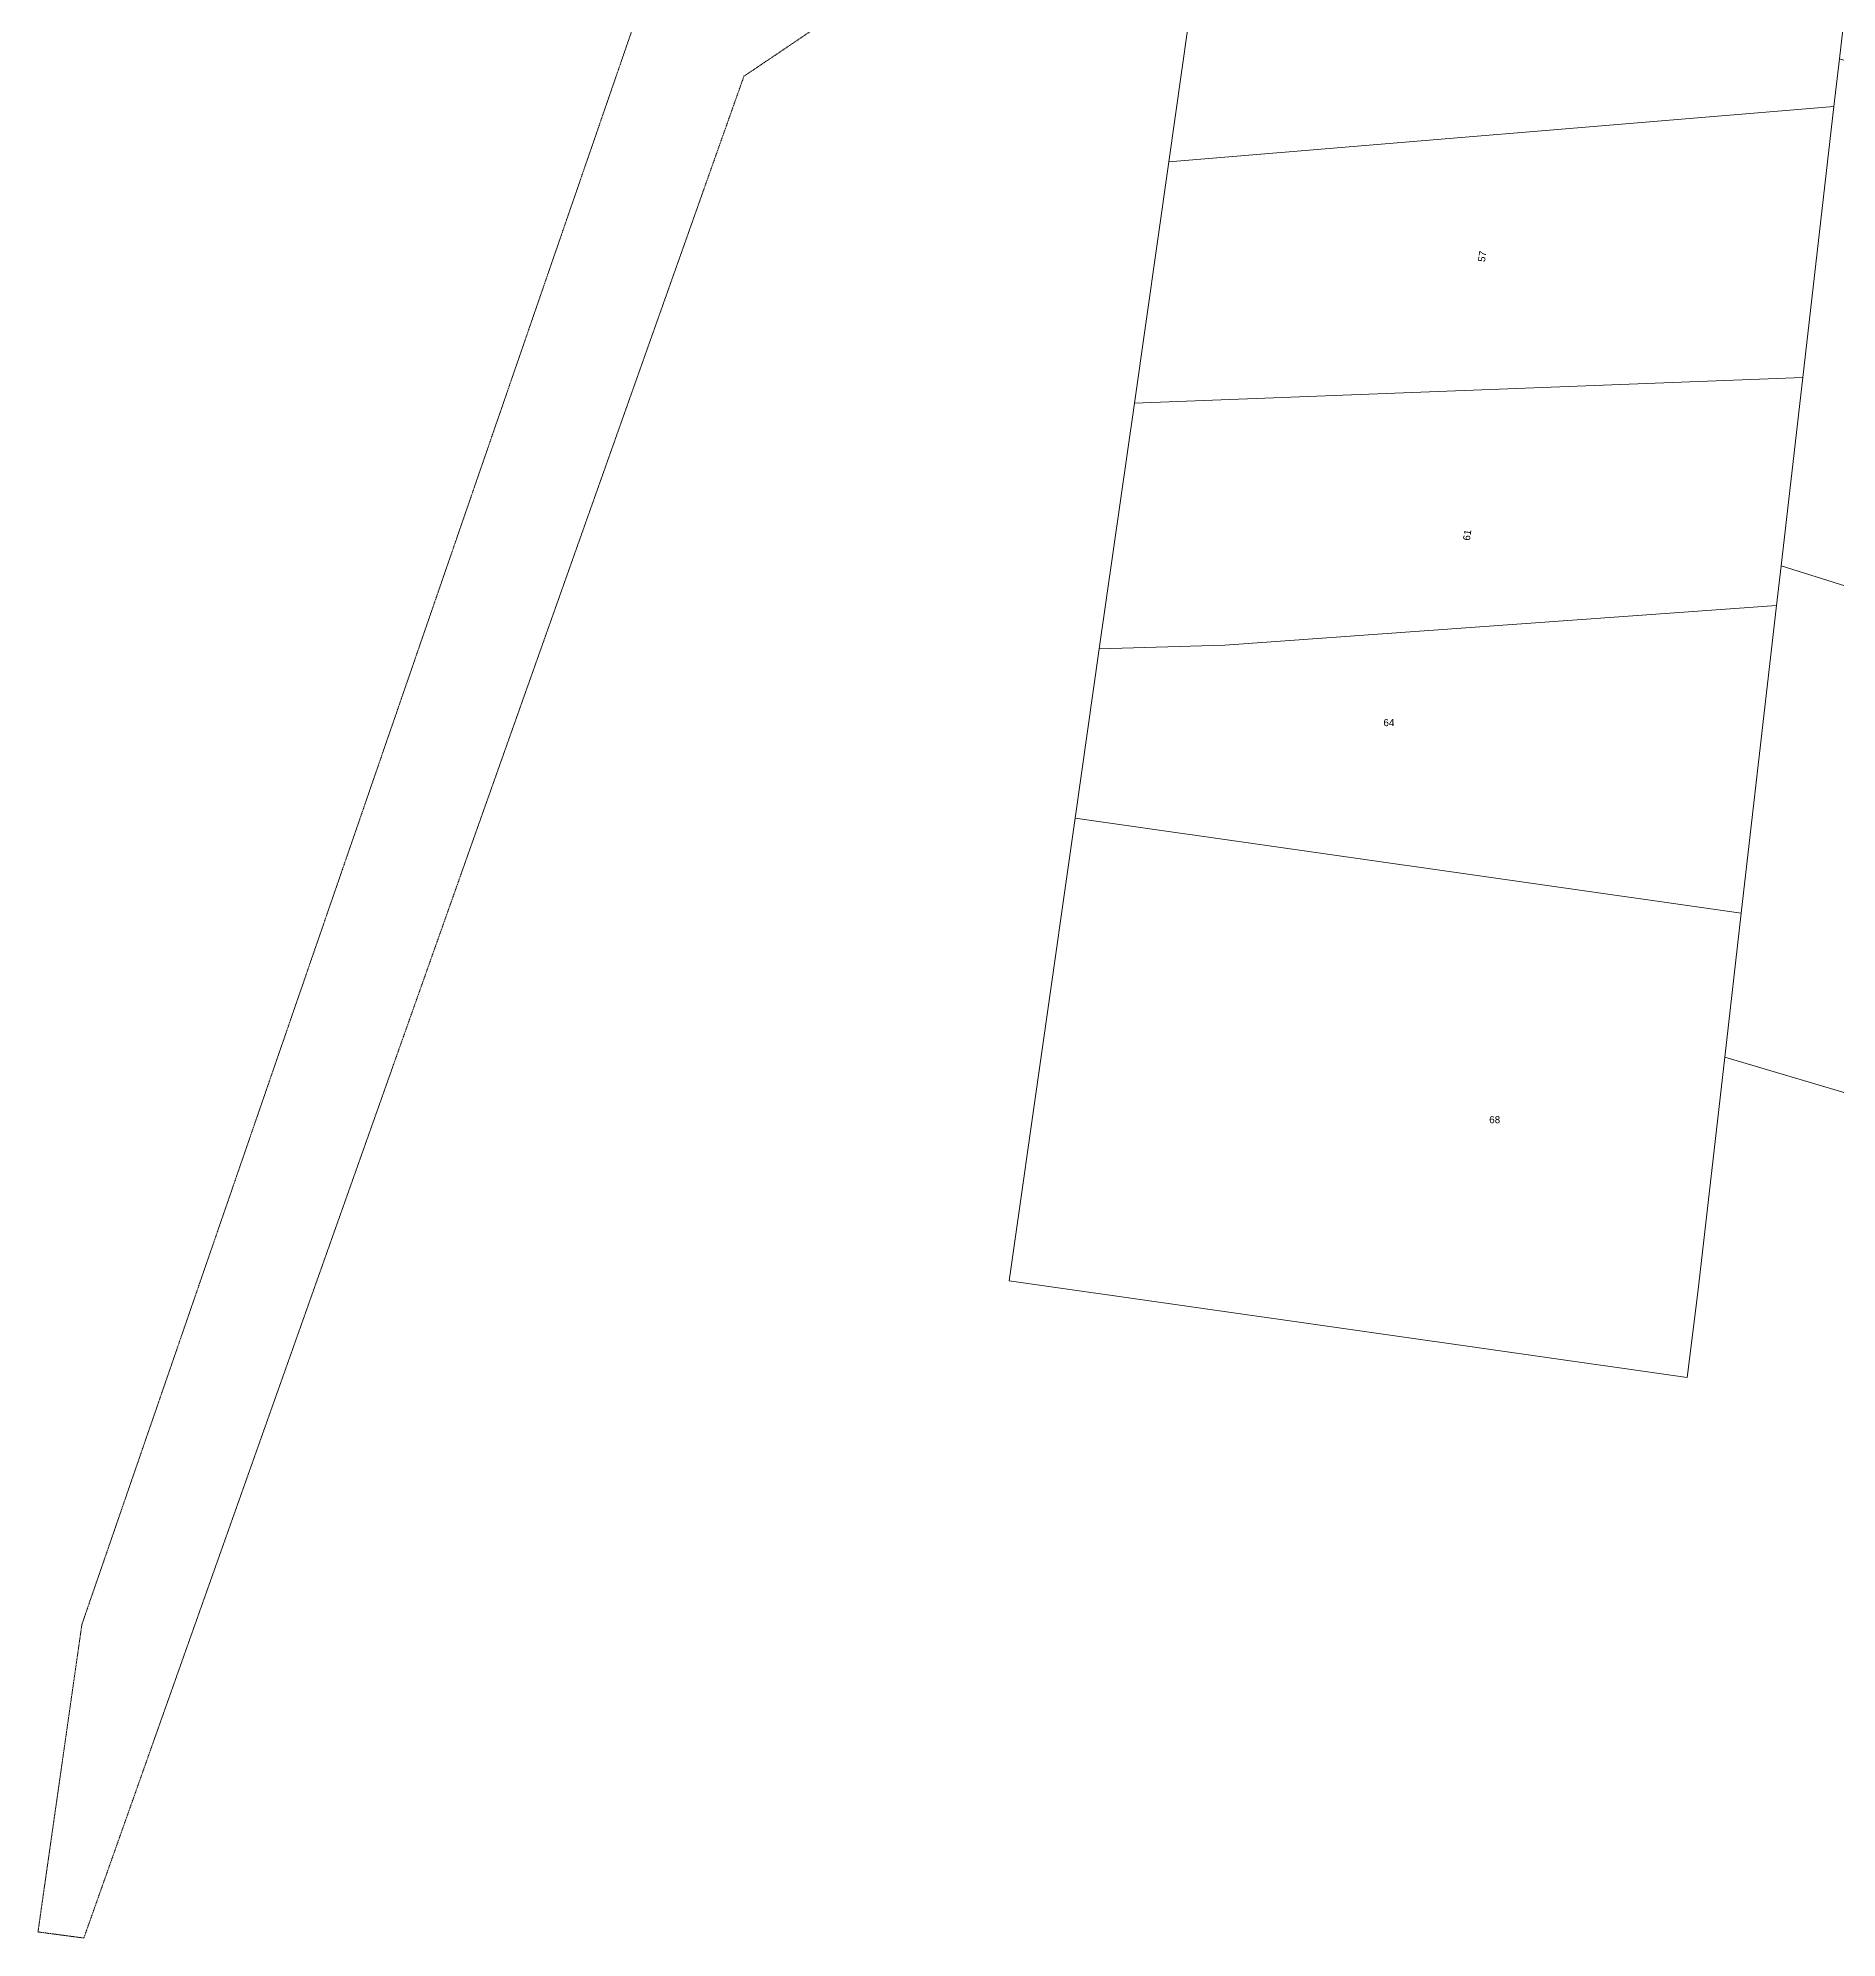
# Model space of a CAD drawing. Header units: metres. Extents: x 298182 to 303780, y 6252504 to 6254878.
# Drawn here: x 298494.6 to 298952.4, y 6253163.1 to 6253646.6 of the extents above; entities that cross this region are included whole.
import ezdxf

# ---------------------------------------------------------------- set-up
doc = ezdxf.new("R2010")
doc.units = ezdxf.units.M
doc.linetypes.add('HIDDEN', pattern=[0.375, 0.25, -0.125])
doc.linetypes.add('HIDDEN2', pattern=[0.1875, 0.125, -0.0625])
doc.layers.add('Cadastre Land Parcels_SP_EXT', color=7, linetype='Continuous', lineweight=5)
doc.layers.add('Cadastre Other Property_SP_EXT', color=7, linetype='HIDDEN', lineweight=5)
doc.styles.get("Standard").update_dxf_attribs({"font": 'arial.ttf'})

msp = doc.modelspace()

# ---------------------------------------------------------------- linework, layer by layer
at = {"layer": 'Cadastre Land Parcels_SP_EXT', "linetype": 'Continuous'}
for points in [[(298953.03398, 6253641.27297), (298960.03602, 6253701.82303), (298789.11001, 6253662.27997), (298788.84599, 6253660.61101), (298782.35698, 6253615.03297), (298951.61597, 6253629.08801), (298953.03398, 6253641.27297)], [(299284.35099, 6253537.21803), (298953.03398, 6253641.27297), (298951.61597, 6253629.08801), (298943.70102, 6253560.16304), (298938.182, 6253512.23297), (299107.41201, 6253459.08597), (299276.01902, 6253406.1), (299513.48704, 6253331.52404), (299604.03301, 6253436.88198), (299284.35099, 6253537.21803)], [(298943.70102, 6253560.16304), (298951.61597, 6253629.08801), (298782.35698, 6253615.03297), (298773.614, 6253553.65099), (298943.70102, 6253560.16304)], [(298938.182, 6253512.23297), (298943.70102, 6253560.16304), (298773.614, 6253553.65099), (298764.69196, 6253491.13799), (298796.68197, 6253492.104), (298937.02899, 6253502.196), (298938.182, 6253512.23297)], [(299107.41201, 6253459.08597), (298938.182, 6253512.23297), (298937.02899, 6253502.196), (298928.03602, 6253423.88304), (298923.84702, 6253387.27703), (299049.14296, 6253350.09801), (299071.49199, 6253343.48702), (299107.41201, 6253459.08597)], [(298937.02899, 6253502.196), (298796.68197, 6253492.104), (298764.69196, 6253491.13799), (298758.55603, 6253448.03097), (298928.03602, 6253423.88304), (298937.02899, 6253502.196)], [(298923.84702, 6253387.27703), (298928.03602, 6253423.88304), (298758.55603, 6253448.03097), (298741.78802, 6253330.35399), (298914.29898, 6253305.77102), (298916.97598, 6253327.38999), (298923.84702, 6253387.27703)]]:
    msp.add_lwpolyline(points, close=True, dxfattribs=at)
at = {"layer": 'Cadastre Other Property_SP_EXT', "linetype": 'HIDDEN2'}
msp.add_lwpolyline([(298977.65133, 6253851.80702), (298944.17977, 6253856.803), (298649.01514, 6253657.8916), (298505.79504, 6253242.9264), (298494.6228, 6253164.68605), (298506.29418, 6253163.14929), (298674.26291, 6253636.82113), (298764.50621, 6253697.67687), (298771.0138, 6253712.56594), (298782.83739, 6253715.22647), (298792.26139, 6253713.20949), (298975.79387, 6253841.20647), (298977.65133, 6253851.80702)], close=True, dxfattribs=at)

# ---------------------------------------------------------------- texts
at = {"layer": 'Cadastre Land Parcels_SP_EXT'}
for s, rotation, p in [('57', 81.879997, (298862.82199, 6253589.48375)), ('61', 81.899338, (298858.98329, 6253518.58083))]:
    msp.add_text(s, height=1.8, rotation=rotation, dxfattribs=at).set_placement(p)
for s, p in [('64', (298836.99897, 6253471.4704)), ('68', (298863.91701, 6253370.45103))]:
    msp.add_text(s, height=1.8, dxfattribs=at).set_placement(p)

doc.saveas('drawing.dxf')
